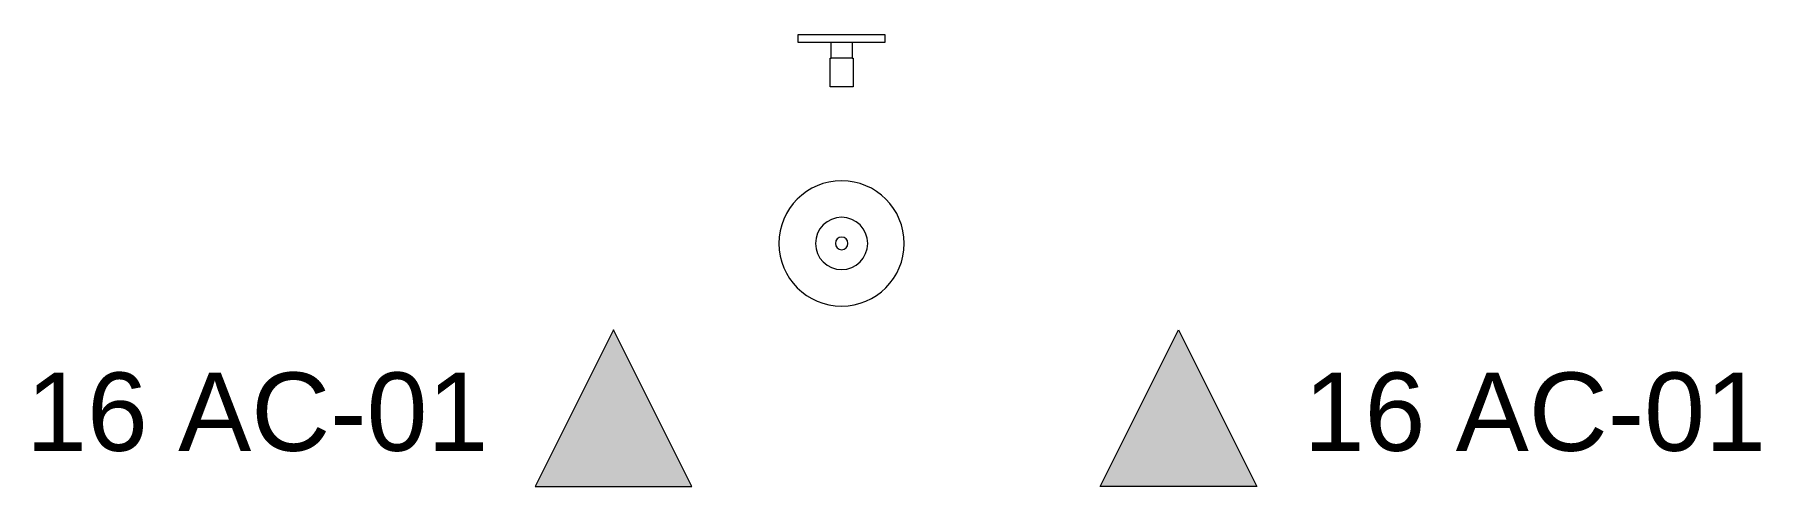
# Model space of a CAD drawing. Header units: millimetres. Extents: x 2336463 to 2579121, y 595385 to 778077.
# Drawn here: x 2561151 to 2564457, y 646842 to 647708 of the extents above; entities that cross this region are included whole.
import ezdxf

# ---------------------------------------------------------------- set-up
doc = ezdxf.new("R2010")
doc.units = ezdxf.units.MM
doc.header["$MEASUREMENT"] = 0
doc.layers.add('+развертка', color=7, linetype='Continuous')
doc.layers.add('+развертка_Ном._пера__6', color=7, linetype='Continuous', lineweight=0, true_color=0x5c5c5c)
doc.layers.add('+развертка_Ном._пера__7', color=7, linetype='Continuous', lineweight=15)
doc.layers.add('1 Планировка_Ном._пера__1', color=7, linetype='Continuous', lineweight=13)
doc.styles.add('СГЕНЕРИР_СТИЛЬ_2', font='arial.ttf')

# ---------------------------------------------------------------- blocks, each defined once
blk = doc.blocks.new('Душевой Гарнитур 25_2')
at = {"layer": '1 Планировка_Ном._пера__1', "color": 7, "linetype": 'Continuous', "lineweight": 13}
for p, q in [((-20, -15), (20, -15)), ((-20, -45), (20, -45))]:
    blk.add_line(p, q, dxfattribs=at)
at = {"layer": '1 Планировка_Ном._пера__1', "color": 7, "linetype": 'Continuous', "lineweight": 13, "flags": 128}
blk.add_lwpolyline([(-83, 0), (-83, -15), (-20, -15), (-20, -45), (-22, -45), (-22, -100), (22, -100), (22, -45), (20, -45), (20, -15), (83, -15), (83, 0)], close=True, dxfattribs=at)
at = {"layer": '1 Планировка_Ном._пера__1', "color": 7, "linetype": 'Continuous', "lineweight": 13}
for radius in [120, 50, 12]:
    blk.add_circle((0, -400), radius, dxfattribs=at)
blk = doc.blocks.new('Плоскость Сечения_3', base_point=(2562260.4, 646842.4))
at = {"layer": '+развертка_Ном._пера__6', "linetype": 'Continuous', "lineweight": 0, "true_color": 0x5c5c5c}
for points in [[(2562110.4, 646842.4), (2562410.4, 646842.4), (2562260.4, 647142.4)], [(2563492.2, 646842.4), (2563342.2, 647142.4), (2563192.2, 646842.4)]]:
    blk.add_hatch(color=251, dxfattribs=at).paths.add_polyline_path(points)
at = {"layer": '+развертка_Ном._пера__6', "color": 251, "linetype": 'Continuous', "lineweight": 0, "true_color": 0x5c5c5c, "flags": 128}
for points in [[(2562110.4, 646842.4), (2562410.4, 646842.4), (2562260.4, 647142.4)], [(2563492.2, 646842.4), (2563192.2, 646842.4), (2563342.2, 647142.4)]]:
    blk.add_lwpolyline(points, close=True, dxfattribs=at)
at = {"layer": '+развертка_Ном._пера__7', "color": 7, "lineweight": 15, "char_height": 150, "style": 'СГЕНЕРИР_СТИЛЬ_2'}
for s, insert, attachment_point in [('\\A1;{\\pqr;\\pt0;\\fArial|b0|i0|c0|p38;16 АС-01}', (2562020.4, 646908.5), 9), ('\\A1;{\\pql;\\pt0;\\fArial|b0|i0|c0|p38;16 АС-01}', (2563582.2, 646908.5), 7)]:
    blk.add_mtext(s, dxfattribs=dict(at, insert=insert, attachment_point=attachment_point))

msp = doc.modelspace()

# ---------------------------------------------------------------- block references
at = {"layer": '+развертка', "color": 251, "lineweight": 0, "true_color": 0x5c5c5c}
msp.add_blockref('Плоскость Сечения_3', (2562260.4, 646842.4), dxfattribs=at)
at = {"layer": '1 Планировка_Ном._пера__1', "color": 7, "linetype": 'Continuous', "lineweight": 13, "xscale": -1, "zscale": 1000}
msp.add_blockref('Душевой Гарнитур 25_2', (2562697.1, 647707.8), dxfattribs=at)

doc.saveas('drawing.dxf')
